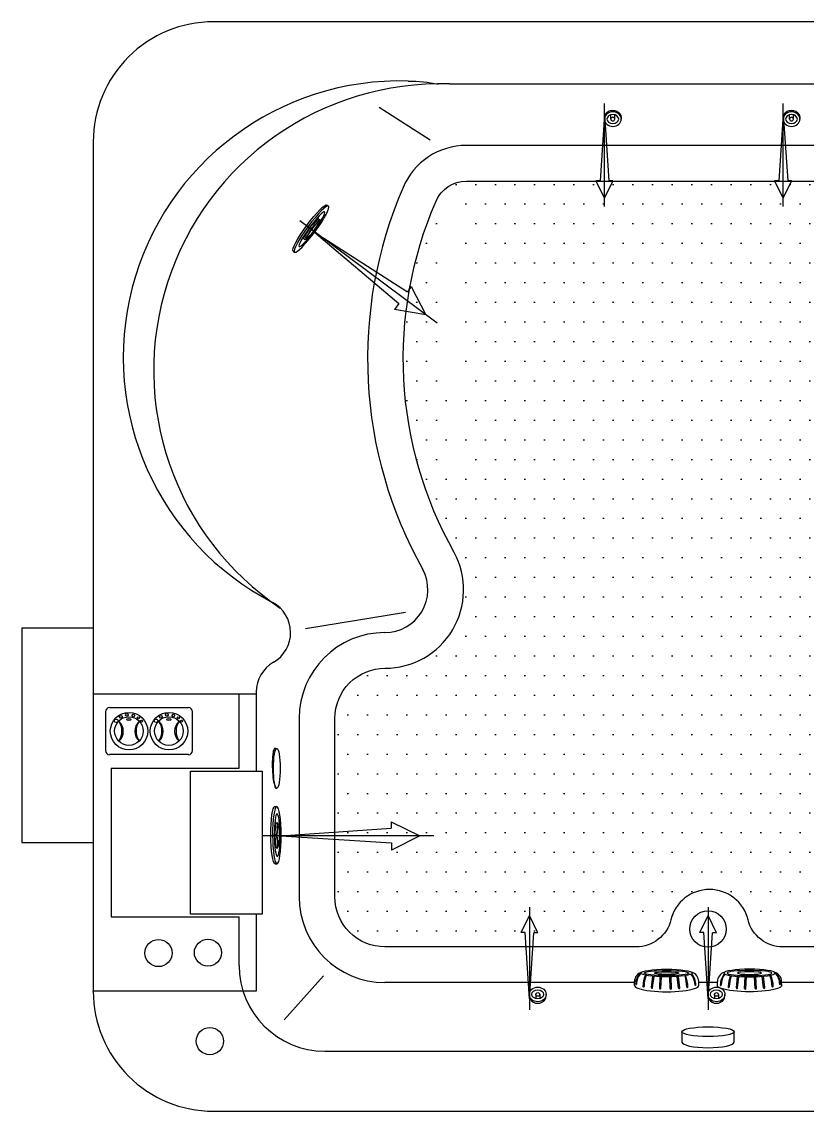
# Model space of a CAD drawing. Header units: millimetres. Extents: x -1265.57 to -1263.54, y 2261.54 to 2263.07.
# Drawn here: x -1265.57 to -1264.471, y 2261.544 to 2263.069 of the extents above; entities that cross this region are included whole.
import ezdxf

# ---------------------------------------------------------------- set-up
doc = ezdxf.new("R2010")
doc.units = ezdxf.units.MM
doc.linetypes.add('CENTER2', pattern=[1.125, 0.75, -0.125, 0.125, -0.125])
for name, color, linetype in [('CONTOR04', 7, 'Continuous'), ('jacuzzi', 1, 'Continuous'), ('LCOTA02', 1, 'Continuous'), ('TEXTOCOTA', 7, 'Continuous')]:
    doc.layers.add(name, color=color, linetype=linetype)

# ---------------------------------------------------------------- blocks, each defined once
blk = doc.blocks.new('A$C37FA7AEC')
at = {"layer": 'LCOTA02'}
for p, q in [((1.01, 4.71), (1.23, 4.71)), ((1.23, 2.9), (0.63, 2.9)), ((1.23, 1.81), (0.63, 1.81)), ((1.01, 0), (1.23, 0))]:
    blk.add_line(p, q, dxfattribs=at)
for centre, major_axis, ratio, start_param, end_param in [((1.01, 2.36), (0, 2.36), 0.431953, 6.283185, 9.424778), ((1.23, 2.36), (0, -0.544), 0.461888, -3.141592653589793, 3.141592653589793)]:
    blk.add_ellipse(centre, major_axis=major_axis, ratio=ratio, start_param=start_param, end_param=end_param, dxfattribs=at)
for major_axis, ratio in [((0, 2.36), 0.431953), ((0, 1.65), 0.381644)]:
    blk.add_ellipse((1.23, 2.36), major_axis=major_axis, ratio=ratio, dxfattribs=at)
blk = doc.blocks.new('*E7')
at = {"layer": 'TEXTOCOTA', "color": 2, "xscale": -1, "rotation": 90.00000001721558}
blk.add_blockref('A$C37FA7AEC', (4.71, 2.24), dxfattribs=at)
blk = doc.blocks.new('*E5')
at = {"layer": 'TEXTOCOTA', "color": 2, "xscale": -1, "rotation": 90.00000001721558}
blk.add_blockref('A$C37FA7AEC', (4.71, 2.24), dxfattribs=at)
blk = doc.blocks.new('*E4')
at = {"layer": 'TEXTOCOTA', "color": 2, "xscale": -1, "rotation": 90.00000001721558}
blk.add_blockref('A$C37FA7AEC', (4.71, 2.24), dxfattribs=at)
blk = doc.blocks.new('*E2')
at = {"layer": 'TEXTOCOTA', "color": 2, "xscale": -1, "rotation": 90.00000001721558}
blk.add_blockref('A$C37FA7AEC', (4.71, 2.24), dxfattribs=at)

msp = doc.modelspace()

# ---------------------------------------------------------------- hatches: boundary and pattern name
at = {"layer": 'jacuzzi'}
h = msp.add_hatch(dxfattribs=at)
h.set_pattern_fill('DOTS', color=256, scale=0.44, style=0)
h.set_pattern_definition([(0, (-1271.850848, 2258.853828), (0.01375, 0.0275), [0, -0.0275])])
edge = h.paths.add_edge_path()
edge.add_arc((-1264.0475, 2262.5259), 0.07, -90, 0, ccw=False)
edge.add_arc((-1264.0475, 2262.3459), 0.11, 90, 208.2869)
edge.add_arc((-1264.6258, 2262.0225), 0.5525, -23.5004, 29.3992, ccw=False)
edge.add_arc((-1264.1615, 2261.8199), 0.046, 270, 337.3817, ccw=False)
edge.add_line((-1264.1615, 2261.7739), (-1264.505, 2261.7739))
edge.add_arc((-1264.505, 2261.8239), 0.05, 193.7076, 270, ccw=False)
edge.add_arc((-1264.6075, 2261.7989), 0.0555, 13.7076, 166.2924)
edge.add_arc((-1264.71, 2261.8239), 0.05, 270, 346.2924, ccw=False)
edge.add_line((-1264.71, 2261.7739), (-1265.0615, 2261.7739))
edge.add_arc((-1265.0615, 2261.8439), 0.07, 180, 270, ccw=False)
edge.add_line((-1265.1315, 2261.8439), (-1265.1315, 2262.0939))
edge.add_arc((-1265.0615, 2262.0939), 0.07, 90, 180, ccw=False)
edge.add_arc((-1265.0615, 2262.2739), 0.11, 270, 388.2869)
edge.add_arc((-1264.4833, 2262.5973), 0.5525, 156.4996, 209.3992, ccw=False)
edge.add_arc((-1264.9475, 2262.7999), 0.046, 90, 157.3817, ccw=False)
edge.add_line((-1264.9475, 2262.8459), (-1264.0475, 2262.8459))
edge.add_arc((-1264.0475, 2262.7759), 0.07, 0, 90, ccw=False)
edge.add_line((-1263.9775, 2262.7759), (-1263.9775, 2262.5259))

# ---------------------------------------------------------------- linework, layer by layer
at = {"layer": 'CONTOR04', "color": 1}
for p, q in [((-1265.4468, 2262.1088), (-1265.3364, 2262.1088)), ((-1265.4524, 2262.1032), (-1265.4524, 2262.0486)), ((-1265.3308, 2262.0486), (-1265.3308, 2262.1032)), ((-1265.3364, 2262.043), (-1265.4468, 2262.043))]:
    msp.add_line(p, q, dxfattribs=at)
for centre, radius in [((-1265.4195, 2262.0759), 0.0262), ((-1265.4197, 2262.076), 0.02), ((-1265.4309, 2262.0959), 0.00201), ((-1265.4224, 2262.0988), 0.0019), ((-1265.4135, 2262.0978), 0.00176), ((-1265.4065, 2262.0945), 0.00156), ((-1265.3636, 2262.0759), 0.0262), ((-1265.3638, 2262.076), 0.02), ((-1265.375, 2262.0959), 0.00201), ((-1265.3665, 2262.0988), 0.0019), ((-1265.3576, 2262.0978), 0.00176), ((-1265.3506, 2262.0945), 0.00156), ((-1265.4376, 2262.0904), 0.00246), ((-1265.4019, 2262.09), 0.00131), ((-1265.3817, 2262.0904), 0.00246), ((-1265.346, 2262.09), 0.00131)]:
    msp.add_circle(centre, radius, dxfattribs=at)
for centre, radius, start, end in [((-1265.4468, 2262.1032), 0.00563, 90, 180), ((-1265.3364, 2262.1032), 0.00563, 0, 90), ((-1265.453, 2262.076), 0.0236, 323.8296, 36.1704), ((-1265.4459, 2262.0758), 0.0184, 311.0244, 48.9756), ((-1265.3931, 2262.0758), 0.0184, 131.0244, 228.9756), ((-1265.386, 2262.076), 0.0236, 143.8296, 216.1704), ((-1265.3971, 2262.076), 0.0236, 323.8296, 36.1704), ((-1265.39, 2262.0758), 0.0184, 311.0244, 48.9756), ((-1265.3373, 2262.0758), 0.0184, 131.0244, 228.9756), ((-1265.3301, 2262.076), 0.0236, 143.8296, 216.1704), ((-1265.4468, 2262.0486), 0.00563, 180, 270), ((-1265.3364, 2262.0486), 0.00563, 270, 0)]:
    msp.add_arc(centre, radius, start, end, dxfattribs=at)
for centre in [(-1265.4196, 2262.0922), (-1265.3637, 2262.0922)]:
    msp.add_ellipse(centre, major_axis=(-0.00326, 0), ratio=0.411765, dxfattribs=at)
at = {"layer": 'jacuzzi'}
for p, q in [((-1264.9713, 2262.9819), (-1263.9635, 2262.9819)), ((-1264.9984, 2262.9034), (-1265.0697, 2262.9488)), ((-1264.0475, 2262.8959), (-1264.9475, 2262.8959)), ((-1265.1726, 2262.2196), (-1265.0326, 2262.2425)), ((-1265.5695, 2262.2199), (-1265.5695, 2261.9199)), ((-1265.4695, 2262.2199), (-1265.5695, 2262.2199)), ((-1265.2415, 2262.1279), (-1265.4695, 2262.1279)), ((-1265.2655, 2262.0239), (-1265.2655, 2262.1279)), ((-1265.2415, 2262.1308), (-1265.2415, 2262.0199)), ((-1265.1815, 2262.0939), (-1265.1815, 2261.8439)), ((-1265.2142, 2262.0517), (-1265.2128, 2262.0517)), ((-1265.4445, 2262.0239), (-1265.4445, 2261.8159)), ((-1265.4445, 2262.0239), (-1265.2655, 2262.0239)), ((-1265.2142, 2261.9961), (-1265.2128, 2261.9961)), ((-1265.5695, 2261.9199), (-1265.4695, 2261.9199)), ((-1265.2415, 2261.8199), (-1265.2415, 2261.7119)), ((-1265.4445, 2261.8159), (-1265.2655, 2261.8159)), ((-1265.2655, 2261.7479), (-1265.2655, 2261.8159)), ((-1265.2024, 2261.6717), (-1265.1474, 2261.7332)), ((-1264.7125, 2261.7239), (-1265.0615, 2261.7239)), ((-1264.5965, 2261.7239), (-1264.6225, 2261.7239)), ((-1264.1615, 2261.7239), (-1264.5066, 2261.7239)), ((-1265.2415, 2261.7119), (-1265.4695, 2261.7119)), ((-1265.1455, 2261.6279), (-1264.1377, 2261.6279))]:
    msp.add_line(p, q, dxfattribs=at)
at = {"layer": 'jacuzzi', "color": 1, "linetype": 'CENTER2'}
for p, q in [((-1264.7545, 2262.8105), (-1264.7545, 2262.9544)), ((-1264.5045, 2262.8105), (-1264.5045, 2262.9544)), ((-1264.9883, 2262.6468), (-1265.1808, 2262.7901)), ((-1264.9929, 2261.9294), (-1265.2329, 2261.9294)), ((-1264.8595, 2261.8297), (-1264.8595, 2261.6857)), ((-1264.6095, 2261.8297), (-1264.6095, 2261.6857))]:
    msp.add_line(p, q, dxfattribs=at)
at = {"layer": 'jacuzzi', "color": 3}
msp.add_lwpolyline([(-1263.6445, 2262.9009, 0.414214), (-1263.8125, 2263.0689), (-1265.3015, 2263.0689, 0.414214), (-1265.4695, 2262.9009), (-1265.4695, 2261.7119, 0.414214), (-1265.3015, 2261.5439), (-1263.8125, 2261.5439, 0.414214), (-1263.6445, 2261.7119), (-1263.6445, 2262.8959)], format="xyb", dxfattribs=at)
at = {"layer": 'jacuzzi'}
msp.add_lwpolyline([(-1265.0289, 2262.9859, -0.051037), (-1264.9869, 2262.9816)], format="xyb", dxfattribs=at)
msp.add_lwpolyline([(-1263.9775, 2262.5259, -0.414214), (-1264.0475, 2262.4559, 0.567426), (-1264.1444, 2262.2938, -0.235007), (-1264.119, 2261.8022, -0.302783), (-1264.1615, 2261.7739), (-1264.505, 2261.7739, -0.345755), (-1264.5536, 2261.812, 0.785403), (-1264.6614, 2261.812, -0.345755), (-1264.71, 2261.7739), (-1265.0615, 2261.7739, -0.414214), (-1265.1315, 2261.8439), (-1265.1315, 2262.0939, -0.414214), (-1265.0615, 2262.1639, 0.567426), (-1264.9646, 2262.326, -0.235007), (-1264.99, 2262.8176, -0.302783), (-1264.9475, 2262.8459), (-1264.0475, 2262.8459, -0.414214), (-1263.9775, 2262.7759)], format="xyb", close=True, dxfattribs=at)
msp.add_lwpolyline([(-1265.3333, 2261.8199), (-1265.3333, 2262.0199), (-1265.2333, 2262.0199), (-1265.2333, 2261.8199)], close=True, dxfattribs=at)
for centre, radius in [((-1264.6095, 2261.7989), 0.0255), ((-1265.3783, 2261.7653), 0.019), ((-1265.3091, 2261.7658), 0.019), ((-1265.3064, 2261.642), 0.019)]:
    msp.add_circle(centre, radius, dxfattribs=at)
for centre, radius, start, end in [((-1265.0409, 2262.5995), 0.3866, 88.2139, 242.6311), ((-1264.9838, 2262.5809), 0.4012, 88.2149, 236.0204), ((-1264.9475, 2262.7999), 0.096, 90, 157.3817), ((-1264.4833, 2262.5973), 0.6025, 156.5703, 209.3101), ((-1265.0615, 2262.2739), 0.06, 270, 28.2869), ((-1265.2415, 2262.2139), 0.048, 300, 61.5908), ((-1265.0615, 2262.0939), 0.12, 90, 180), ((-1265.1935, 2262.1308), 0.048, 120, 180), ((-1265.0615, 2261.8439), 0.12, 180, 270), ((-1265.1455, 2261.7479), 0.12, 180, 270)]:
    msp.add_arc(centre, radius, start, end, dxfattribs=at)
for centre, major_axis, ratio, start_param, end_param in [((-1265.2142, 2262.0239), (-0.001, 0.0284), 0.172528, -0.202342, 2.939251), ((-1265.2128, 2262.0239), (0, -0.0278), 0.16998, 3.141593, 9.424778)]:
    msp.add_ellipse(centre, major_axis=major_axis, ratio=ratio, start_param=start_param, end_param=end_param, dxfattribs=at)
msp.add_point((-1265.4695, 2261.7119), dxfattribs=at)
at = {"layer": 'LCOTA02', "color": 1}
for p, q in [((-1264.7545, 2262.9389), (-1264.7604, 2262.8462)), ((-1264.7545, 2262.9389), (-1264.7481, 2262.8463)), ((-1264.5045, 2262.9389), (-1264.5104, 2262.8462)), ((-1264.5045, 2262.9389), (-1264.4981, 2262.8463)), ((-1264.7545, 2262.8225), (-1264.7665, 2262.8462)), ((-1264.7604, 2262.8462), (-1264.7665, 2262.8462)), ((-1264.7427, 2262.8464), (-1264.7545, 2262.8225)), ((-1264.7427, 2262.8464), (-1264.7481, 2262.8463)), ((-1264.5045, 2262.8225), (-1264.5165, 2262.8462)), ((-1264.5104, 2262.8462), (-1264.5165, 2262.8462)), ((-1264.4927, 2262.8464), (-1264.5045, 2262.8225)), ((-1264.4927, 2262.8464), (-1264.4981, 2262.8463)), ((-1265.1424, 2262.8124), (-1265.1404, 2262.811)), ((-1265.1547, 2262.7936), (-1265.1525, 2262.7919)), ((-1265.1755, 2262.7654), (-1265.1735, 2262.7639)), ((-1265.16, 2262.7746), (-1265.042, 2262.6745)), ((-1265.16, 2262.7746), (-1265.0299, 2262.691)), ((-1265.1898, 2262.748), (-1265.1878, 2262.7466)), ((-1265.0246, 2262.6983), (-1265.0299, 2262.691)), ((-1265.0246, 2262.6983), (-1265.0043, 2262.6588)), ((-1265.042, 2262.6745), (-1265.048, 2262.6663)), ((-1265.0043, 2262.6588), (-1265.048, 2262.6663)), ((-1265.2154, 2261.9703), (-1265.2129, 2261.9703)), ((-1265.2141, 2261.9478), (-1265.2113, 2261.9478)), ((-1265.0527, 2261.9491), (-1265.0527, 2261.94)), ((-1265.0527, 2261.9491), (-1265.0129, 2261.9295)), ((-1265.207, 2261.9294), (-1265.0527, 2261.94)), ((-1265.207, 2261.9294), (-1265.0525, 2261.9196)), ((-1265.0129, 2261.9295), (-1265.0525, 2261.9094)), ((-1265.2139, 2261.9128), (-1265.2114, 2261.9128)), ((-1265.0525, 2261.9196), (-1265.0525, 2261.9094)), ((-1265.215, 2261.8903), (-1265.2125, 2261.8903)), ((-1264.8595, 2261.8177), (-1264.8715, 2261.794)), ((-1264.8477, 2261.7938), (-1264.8595, 2261.8177)), ((-1264.6095, 2261.8177), (-1264.6215, 2261.794)), ((-1264.5977, 2261.7938), (-1264.6095, 2261.8177)), ((-1264.8654, 2261.7939), (-1264.8715, 2261.794)), ((-1264.8595, 2261.7013), (-1264.8654, 2261.7939)), ((-1264.8595, 2261.7013), (-1264.8531, 2261.7938)), ((-1264.8477, 2261.7938), (-1264.8531, 2261.7938)), ((-1264.6154, 2261.7939), (-1264.6215, 2261.794)), ((-1264.6095, 2261.7013), (-1264.6154, 2261.7939)), ((-1264.6095, 2261.7013), (-1264.6031, 2261.7938)), ((-1264.5977, 2261.7938), (-1264.6031, 2261.7938)), ((-1264.6888, 2261.717), (-1264.6869, 2261.7328)), ((-1264.6871, 2261.7168), (-1264.6851, 2261.7327)), ((-1264.6772, 2261.7159), (-1264.6763, 2261.7322)), ((-1264.6754, 2261.7158), (-1264.6745, 2261.7321)), ((-1264.6625, 2261.7157), (-1264.6631, 2261.732)), ((-1264.6608, 2261.7157), (-1264.6613, 2261.7321)), ((-1264.6508, 2261.7164), (-1264.6525, 2261.7325)), ((-1264.6491, 2261.7166), (-1264.6507, 2261.7326)), ((-1264.5699, 2261.7166), (-1264.5683, 2261.7326)), ((-1264.5682, 2261.7164), (-1264.5665, 2261.7325)), ((-1264.5583, 2261.7157), (-1264.5577, 2261.7321)), ((-1264.5565, 2261.7157), (-1264.5559, 2261.732)), ((-1264.5436, 2261.7158), (-1264.5445, 2261.7321)), ((-1264.5418, 2261.7159), (-1264.5427, 2261.7322)), ((-1264.5319, 2261.7168), (-1264.5339, 2261.7327)), ((-1264.5302, 2261.717), (-1264.5321, 2261.7328)), ((-1264.7125, 2261.7201), (-1264.7125, 2261.7255)), ((-1264.7125, 2261.7201), (-1264.7125, 2261.7255)), ((-1264.6225, 2261.72), (-1264.6226, 2261.7255)), ((-1264.5965, 2261.72), (-1264.5965, 2261.7255)), ((-1264.5065, 2261.7201), (-1264.5066, 2261.7255)), ((-1264.5065, 2261.7201), (-1264.5066, 2261.7255))]:
    msp.add_line(p, q, dxfattribs=at)
at = {"layer": 'LCOTA02'}
for p, q in [((-1264.646, 2261.6552), (-1264.646, 2261.6406)), ((-1264.573, 2261.6406), (-1264.573, 2261.6552))]:
    msp.add_line(p, q, dxfattribs=at)
at = {"layer": 'LCOTA02', "color": 1}
for centre, radius, start, end in [((-1264.699, 2261.7254), 0.0134, 105.4826, 179.4918), ((-1264.6912, 2261.7223), 0.0196, 127.8232, 181.6373), ((-1264.6879, 2261.7216), 0.0218, 134.3227, 180.2239), ((-1264.6612, 2261.7184), 0.0394, 156.1291, 179.4358), ((-1264.6567, 2261.7184), 0.0424, 158.278, 179.6357), ((-1264.7381, 2261.7109), 0.0991, 4.0863, 13.241), ((-1264.7041, 2261.7135), 0.0667, 4.107, 17.7054), ((-1264.6573, 2261.7189), 0.0297, 3.0121, 34.8762), ((-1264.636, 2261.7254), 0.0134, 0.4918, 74.4389), ((-1264.6524, 2261.72), 0.0258, 1.6666, 39.118), ((-1264.583, 2261.7254), 0.0134, 105.5611, 179.5082), ((-1264.5666, 2261.72), 0.0258, 140.882, 178.3334), ((-1264.5617, 2261.7189), 0.0297, 145.1238, 176.9879), ((-1264.5149, 2261.7135), 0.0667, 162.2946, 175.893), ((-1264.4809, 2261.7109), 0.0991, 166.759, 175.9137), ((-1264.5624, 2261.7184), 0.0424, 0.3643, 21.722), ((-1264.5578, 2261.7184), 0.0394, 0.5642, 23.8709), ((-1264.52, 2261.7254), 0.0134, 0.5082, 74.5174), ((-1264.5311, 2261.7216), 0.0218, 359.7761, 45.6773), ((-1264.5278, 2261.7223), 0.0196, 358.3627, 52.1768), ((-1264.7102, 2261.7216), 0.00055, 158.3122, 352.6722), ((-1264.6998, 2261.7185), 0.000793, 160.0905, 10.7303), ((-1264.6879, 2261.7168), 0.000869, 170.8097, 354.742), ((-1264.6763, 2261.7158), 0.000887, 176.3536, 357.5694), ((-1264.6617, 2261.7157), 0.000891, 181.7041, 2.2995), ((-1264.65, 2261.7165), 0.000874, 184.5356, 7.755), ((-1264.6384, 2261.7181), 0.000857, 187.3632, 13.5572), ((-1264.6271, 2261.7205), 0.00055, 187.3113, 21.6713), ((-1264.5919, 2261.7205), 0.00055, 158.3287, 352.6887), ((-1264.5806, 2261.7181), 0.000857, 166.4428, 352.6368), ((-1264.569, 2261.7165), 0.000874, 172.245, 355.4644), ((-1264.5574, 2261.7157), 0.000891, 177.7005, 358.2959), ((-1264.5427, 2261.7158), 0.000887, 182.4306, 3.6464), ((-1264.5311, 2261.7168), 0.000869, 185.258, 9.1903), ((-1264.5192, 2261.7185), 0.000793, 169.2697, 19.9095), ((-1264.5088, 2261.7216), 0.00055, 187.3278, 21.6878)]:
    msp.add_arc(centre, radius, start, end, dxfattribs=at)
at = {"layer": 'LCOTA02', "color": 1, "extrusion": (0, 0, -1)}
for centre, major_axis, ratio, start_param, end_param in [((-1265.1661, 2262.7802), (0.0237, 0.0322), 0.15, 3.141593, 6.283185), ((-1265.1641, 2262.7788), (0.0237, 0.0322), 0.15, 3.141593, 9.424778), ((-1265.1637, 2262.7785), (0.0178, 0.0242), 0.133333, 3.141593, 9.424778), ((-1265.1625, 2262.7776), (0.0074, 0.0101), 0.15, 3.141593, 9.424778), ((-1265.1664, 2262.7804), (0.00159, 0.00216), 0.15, 3.648269, 5.776509), ((-1265.1644, 2262.779), (0.00159, 0.00216), 0.15, 3.648269, 5.776509), ((-1265.1586, 2262.7747), (0.0113, 0.0153), 0.15, 4.276588, 5.14819), ((-1265.1564, 2262.7966), (0.0113, 0.0153), 0.15, 1.763314, 2.634916), ((-1265.1544, 2262.7952), (0.0113, 0.0153), 0.15, 1.763314, 2.634916), ((-1265.1563, 2262.7914), (0.00159, 0.00216), 0.15, -1.378279, 0), ((-1265.1555, 2262.7838), (0.00159, 0.00216), 0.15, -0.121642, 2.006598), ((-1265.1431, 2262.8014), (0.0113, 0.0153), 0.15, 3.019951, 3.891553), ((-1265.1543, 2262.7899), (0.00159, 0.00216), 0.15, -1.378279, 0.74996), ((-1265.1739, 2262.7676), (0.00159, 0.00216), 0.15, 3.141593, 4.519872), ((-1265.1789, 2262.7661), (0.0113, 0.0153), 0.15, 0.506677, 1.378279), ((-1265.1719, 2262.7661), (0.00159, 0.00216), 0.15, 2.391632, 4.519872), ((-1265.1795, 2262.752), (0.0113, 0.0153), 0.15, -0.74996, 0.121642), ((-1265.1769, 2262.7646), (0.0113, 0.0153), 0.15, 0.506677, 1.378279), ((-1265.1664, 2262.7691), (0.00159, 0.00216), 0.15, 1.134995, 3.263235), ((-1265.2152, 2261.9303), (-0.0002, 0.04), 0.15, 3.141593, 6.283185), ((-1265.2127, 2261.9303), (-0.0002, 0.04), 0.15, 3.141593, 9.424778), ((-1265.2122, 2261.9303), (-0.0002, 0.03), 0.133333, 3.141593, 9.424778), ((-1265.2173, 2261.9492), (-0.0001, 0.019), 0.15, 1.763314, 2.634916), ((-1265.214, 2261.9451), (-0.00001, 0.00268), 0.15, -1.378279, 0), ((-1265.2148, 2261.9493), (-0.0001, 0.019), 0.15, 1.763314, 2.634916), ((-1265.2107, 2261.9303), (-0.0001, 0.0125), 0.15, 3.141593, 9.424778), ((-1265.2115, 2261.9451), (-0.00001, 0.00268), 0.15, -1.378279, 0.74996), ((-1265.2094, 2261.961), (-0.0001, 0.019), 0.15, 3.019951, 3.891553), ((-1265.2089, 2261.9395), (-0.00001, 0.00268), 0.15, -0.121642, 2.006598), ((-1265.2156, 2261.9303), (-0.00001, 0.00268), 0.15, 3.648269, 5.776509), ((-1265.2171, 2261.9113), (-0.0001, 0.019), 0.15, 0.506677, 1.378279), ((-1265.2131, 2261.9303), (-0.00001, 0.00268), 0.15, 3.648269, 5.776509), ((-1265.2146, 2261.9113), (-0.0001, 0.019), 0.15, 0.506677, 1.378279), ((-1265.2059, 2261.9303), (-0.0001, 0.019), 0.15, 4.276588, 5.14819), ((-1265.2139, 2261.9155), (-0.00001, 0.00268), 0.15, 3.141593, 4.519872), ((-1265.2114, 2261.9155), (-0.00001, 0.00268), 0.15, 2.391632, 4.519872), ((-1265.2091, 2261.8997), (-0.0001, 0.019), 0.15, -0.74996, 0.121642), ((-1265.2088, 2261.9212), (-0.00001, 0.00268), 0.15, 1.134995, 3.263235), ((-1264.5515, 2261.72), (0.045, 0), 0.198307, -0.002011, 3.145054)]:
    msp.add_ellipse(centre, major_axis=major_axis, ratio=ratio, start_param=start_param, end_param=end_param, dxfattribs=at)
at = {"layer": 'LCOTA02', "color": 1}
for major_axis, ratio in [((-0.0358, 0), 0.1484), ((-0.0313, 0), 0.114375), ((-0.0169, 0), 0.112344)]:
    msp.add_ellipse((-1264.6675, 2261.7373), major_axis=major_axis, ratio=ratio, dxfattribs=at)
at = {"layer": 'LCOTA02', "color": 1, "extrusion": (0, 0, -1)}
for major_axis, ratio in [((0.0358, 0), 0.1484), ((0.0313, 0), 0.114375), ((0.0169, 0), 0.112344)]:
    msp.add_ellipse((-1264.5515, 2261.7373), major_axis=major_axis, ratio=ratio, dxfattribs=at)
at = {"layer": 'LCOTA02', "color": 1}
msp.add_ellipse((-1264.6675, 2261.72), major_axis=(-0.045, 0), ratio=0.198307, start_param=-0.002011, end_param=3.145054, dxfattribs=at)
at = {"layer": 'LCOTA02'}
msp.add_ellipse((-1264.6095, 2261.6552), major_axis=(-0.0365, 0), ratio=0.186255, dxfattribs=at)
msp.add_ellipse((-1264.6095, 2261.6406), major_axis=(0.0365, 0), ratio=0.213184, start_param=3.141593, end_param=6.283185, dxfattribs=at)

# ---------------------------------------------------------------- block references
at = {"layer": 'CONTOR04', "color": 1, "xscale": 0.009999999999990905, "yscale": 0.005000000000109139, "zscale": 0.01000000000010459}
for name, p in [('*E2', (-1264.7781, 2262.9338)), ('*E4', (-1264.5281, 2262.9338))]:
    msp.add_blockref(name, p, dxfattribs=at)
at = {"layer": 'CONTOR04', "color": 1, "extrusion": (0, 0, -1), "xscale": 0.009999999999990905, "yscale": 0.005000000000109139, "rotation": 180}
msp.add_blockref('*E5', (1264.8831, 2261.7063), dxfattribs=at)
at = {"layer": 'CONTOR04', "color": 1, "extrusion": (0, 0, -1), "xscale": 0.009999999999990905, "yscale": 0.005000000000109139, "zscale": -0.009999999999999959, "rotation": 180}
msp.add_blockref('*E7', (1264.6331, 2261.7063), dxfattribs=at)

doc.saveas('drawing.dxf')
